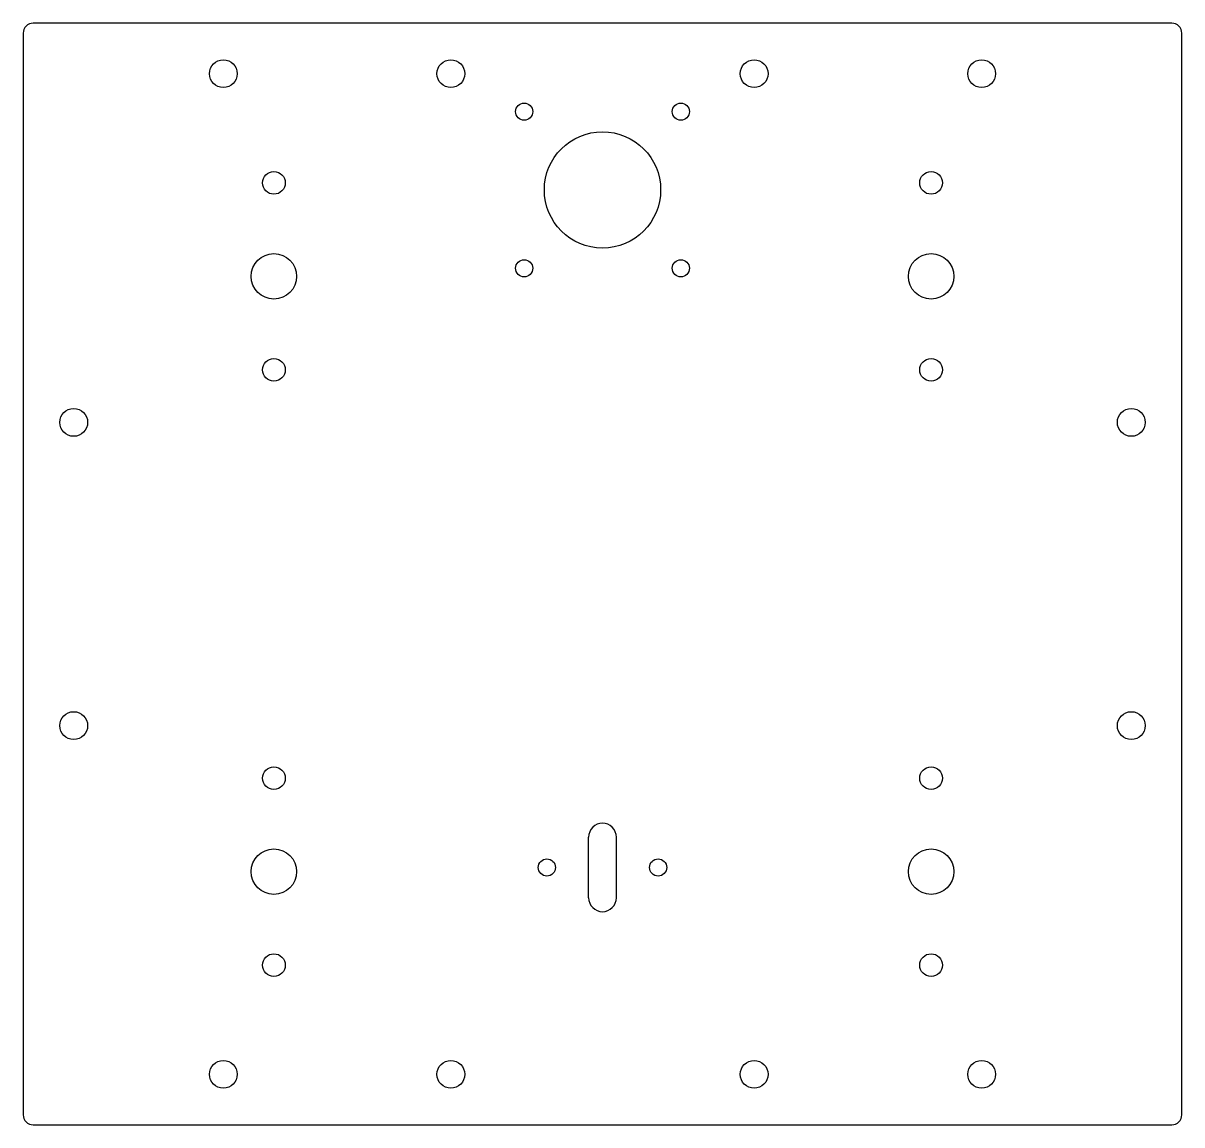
# Model space of a CAD drawing. Extents: x -115 to 115, y -109 to 109.
import ezdxf

# ---------------------------------------------------------------- set-up
doc = ezdxf.new("R2010")
doc.units = 0

msp = doc.modelspace()

# ---------------------------------------------------------------- linework, layer by layer
for p, q in [((112.6, 109), (-112.6, 109)), ((-114.6, 107), (-114.6, -107)), ((114.6, -107), (114.6, 107)), ((-2.75, -64.07), (-2.75, -52.07)), ((2.75, -64.07), (2.75, -52.07)), ((-112.6, -109), (112.6, -109))]:
    msp.add_line(p, q)
for centre, radius in [((-75, 99), 2.75), ((-30, 99), 2.75), ((30, 99), 2.75), ((75, 99), 2.75), ((-15.5, 91.5), 1.7), ((15.5, 91.5), 1.7), ((0, 76), 11.5), ((-65, 77.4), 2.25), ((65, 77.4), 2.25), ((-65, 58.9), 4.5), ((-15.5, 60.5), 1.7), ((15.5, 60.5), 1.7), ((65, 58.9), 4.5), ((-65, 40.4), 2.25), ((65, 40.4), 2.25), ((-104.6, 30), 2.75), ((104.6, 30), 2.75), ((-104.6, -30), 2.75), ((104.6, -30), 2.75), ((-65, -40.4), 2.25), ((65, -40.4), 2.25), ((-65, -58.9), 4.5), ((65, -58.9), 4.5), ((-11, -58.07), 1.7), ((11, -58.07), 1.7), ((-65, -77.4), 2.25), ((65, -77.4), 2.25), ((-75, -99), 2.75), ((-30, -99), 2.75), ((30, -99), 2.75), ((75, -99), 2.75)]:
    msp.add_circle(centre, radius)
for centre, radius, start, end in [((-112.6, 107), 2, 90, 180), ((112.6, 107), 2, 0, 90), ((0, -52.07), 2.75, 0, 180), ((0, -64.07), 2.75, 180, 360), ((-112.6, -107), 2, 180, 270), ((112.6, -107), 2, 270, 360)]:
    msp.add_arc(centre, radius, start, end)

doc.saveas('drawing.dxf')
